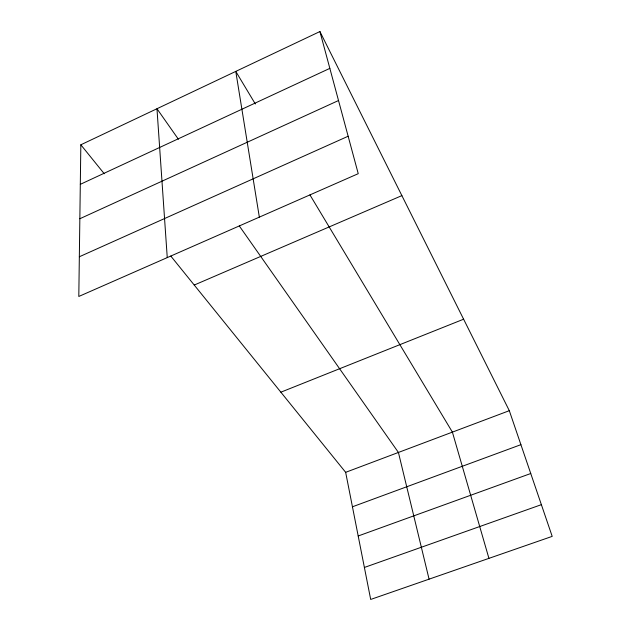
<?xml version="1.0" encoding="UTF-8"?>
<svg xmlns="http://www.w3.org/2000/svg" width="631" height="631" viewBox="0 0 631 631"><rect width="100%" height="100%" fill="white"/><g stroke="black" fill="none" stroke-linecap="round" stroke-linejoin="round"><path stroke-width="0.95" d="M80.839 144.791L78.804 296.467L358.242 173.675L319.917 31.55L80.839 144.791L104.249 173.746M80.311 184.339L329.847 68.369M79.845 218.736L338.524 100.526M79.34 256.762L348.146 136.233M194.238 285.046L401.876 195.618M280.866 392.182L463.611 319.207M345.654 472.327L509.312 410.686L552.196 536.374L370.689 599.45L345.654 472.327L170.804 256.06M352.445 506.788L520.906 444.674M358.195 535.987L530.75 473.518M364.395 567.458L541.374 504.666M178.415 139.27L156.969 108.737L167.254 257.598M239.307 225.953L398.421 452.451L429.072 579.163M255.334 103.989L235.773 71.406L259.341 217.135M309.939 194.908L452.395 432.125L488.93 558.364M319.917 31.55L509.312 410.686"/></g></svg>
